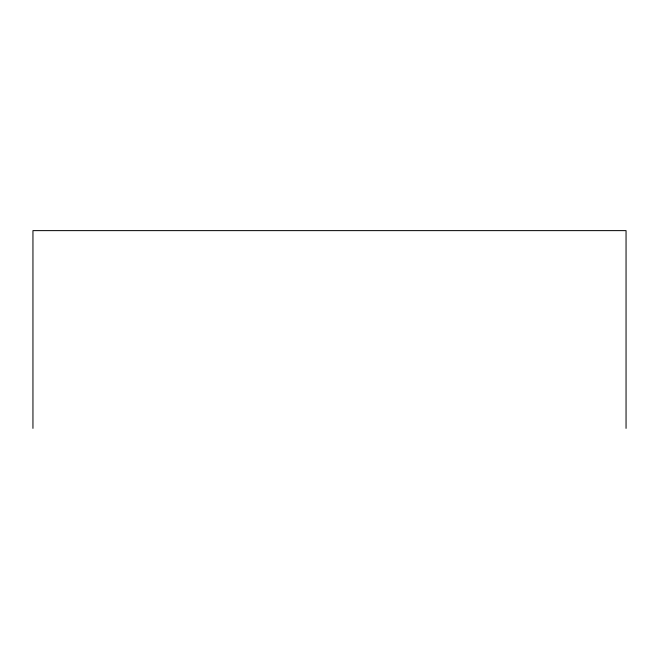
<?xml version="1.0" encoding="UTF-8"?>
<svg xmlns="http://www.w3.org/2000/svg" width="659" height="659" viewBox="0 0 659 659"><rect width="100%" height="100%" fill="white"/><g stroke="black" fill="none" stroke-linecap="round" stroke-linejoin="round"><path stroke-width="0.99" d="M626.05 428.375L626.05 230.625L32.95 230.625L32.95 428.375"/></g></svg>
